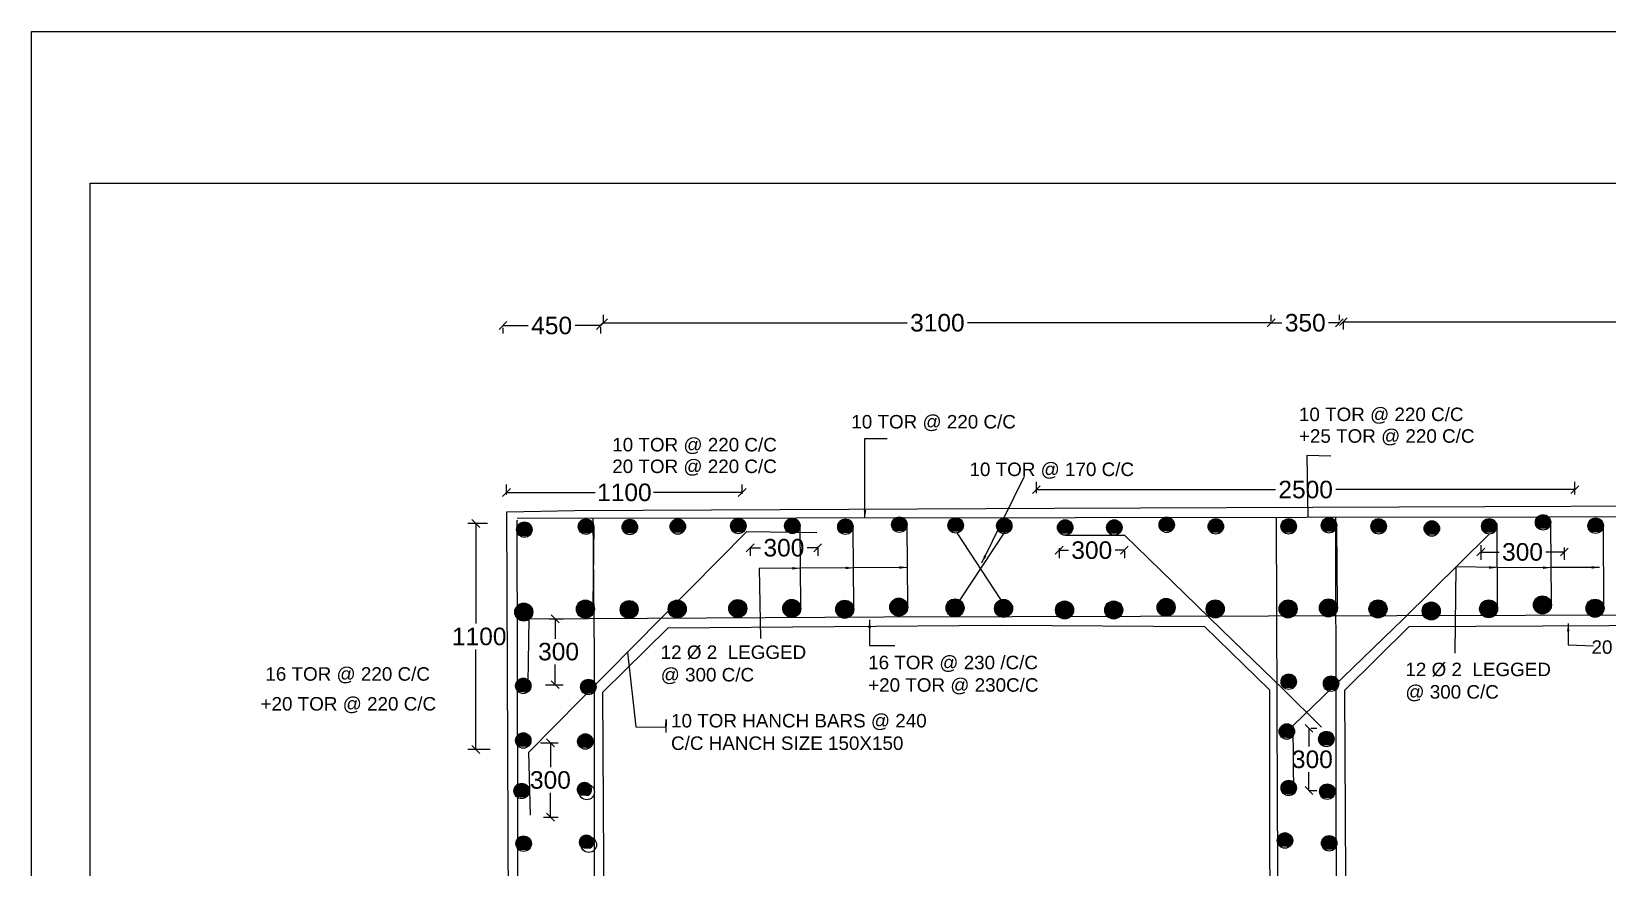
# Model space of a CAD drawing. Header units: inches. Extents: x 130.5 to 230.5, y 130.1 to 207.5.
# Drawn here: x 130.46 to 166.39, y 188.42 to 207.49 of the extents above; entities that cross this region are included whole.
import ezdxf

# ---------------------------------------------------------------- set-up
doc = ezdxf.new("R2010")
doc.units = ezdxf.units.IN
doc.header["$MEASUREMENT"] = 0
doc.layers.add('DRAWING', color=7, linetype='Continuous')
doc.layers.add('DRAWING @ 1', color=7, linetype='Continuous')
doc.styles.add('Annotative', font='arial.ttf')
doc.styles.get("Standard").update_dxf_attribs({"font": 'arial.ttf'})
doc.dimstyles.get("Standard").update_dxf_attribs({"dimtxt": 0.18, "dimasz": 0.18, "dimexe": 0.18, "dimexo": 0.0625, "dimgap": 0.09, "dimtad": 0, "dimtih": 1, "dimtoh": 1, "dimdec": 4, "dimzin": 0, "dimdsep": 46, "dimtxsty": 'Standard', "dimblk": 'OBLIQUE', "dimblk1": 'OBLIQUE', "dimcen": 0.09, "dimadec": 0, "dimazin": 0, "dimtfac": 1, "dimtdec": 4, "dimtofl": 0, "dimtmove": 0, "dimatfit": 3, "dimfxl": 0, "dimtolj": 1, "dimtzin": 0, "dimarcsym": 0})
picture_1 = doc.add_image_def('image1.jpg', size_in_pixel=(4276, 3308))

# ---------------------------------------------------------------- blocks, each defined once
blk = doc.blocks.new('_Oblique')
at = {"color": 0, "linetype": 'ByBlock', "lineweight": -2}
blk.add_line((-0.5, -0.5), (0.5, 0.5), dxfattribs=at)
blk = doc.blocks.new('*D3')
at = {"layer": 'Defpoints', "color": 0, "transparency": 16777216}
for p in [(141.206, 200.799), (143.427, 200.813), (143.427, 200.785)]:
    blk.add_point(p, dxfattribs=at)
at = {"layer": 'DRAWING', "color": 0, "lineweight": -2, "transparency": 16777216}
for p, q in [((141.206, 200.785), (141.778, 200.785)), ((141.206, 200.737), (141.206, 200.605)), ((143.427, 200.785), (142.856, 200.785)), ((143.427, 200.751), (143.427, 200.605))]:
    blk.add_line(p, q, dxfattribs=at)
at = {"layer": 'DRAWING', "color": 0, "lineweight": -2, "transparency": 16777216, "xscale": 0.18, "yscale": 0.18, "zscale": 0.18, "rotation": 180}
blk.add_blockref('_Oblique', (141.206, 200.785), dxfattribs=at)
at = {"layer": 'DRAWING', "color": 0, "lineweight": -2, "transparency": 16777216, "xscale": 0.18, "yscale": 0.18, "zscale": 0.18}
blk.add_blockref('_Oblique', (143.427, 200.785), dxfattribs=at)
at = {"layer": 'DRAWING', "color": 0, "transparency": 16777216, "insert": (142.317, 200.785), "char_height": 0.4, "attachment_point": 5}
blk.add_mtext('\\A1;450', dxfattribs=at)
blk = doc.blocks.new('*D4')
at = {"layer": 'Defpoints', "color": 0, "transparency": 16777216}
for p in [(143.5, 200.785), (158.726, 200.848), (158.726, 200.824)]:
    blk.add_point(p, dxfattribs=at)
at = {"layer": 'DRAWING', "color": 0, "lineweight": -2, "transparency": 16777216}
for p, q in [((143.5, 200.847), (143.5, 201.028)), ((158.726, 200.887), (158.726, 201.028)), ((143.5, 200.848), (150.426, 200.848)), ((158.726, 200.848), (151.799, 200.848))]:
    blk.add_line(p, q, dxfattribs=at)
at = {"layer": 'DRAWING', "color": 0, "lineweight": -2, "transparency": 16777216, "xscale": 0.18, "yscale": 0.18, "zscale": 0.18, "rotation": 180}
blk.add_blockref('_Oblique', (143.5, 200.848), dxfattribs=at)
at = {"layer": 'DRAWING', "color": 0, "lineweight": -2, "transparency": 16777216, "xscale": 0.18, "yscale": 0.18, "zscale": 0.18}
blk.add_blockref('_Oblique', (158.726, 200.848), dxfattribs=at)
at = {"layer": 'DRAWING', "color": 0, "transparency": 16777216, "insert": (151.113, 200.848), "char_height": 0.4, "attachment_point": 5}
blk.add_mtext('\\A1;3100', dxfattribs=at)
blk = doc.blocks.new('*D5')
at = {"layer": 'Defpoints', "color": 0, "transparency": 16777216}
for p in [(158.726, 200.824), (160.279, 200.848), (160.279, 200.848)]:
    blk.add_point(p, dxfattribs=at)
at = {"layer": 'DRAWING', "color": 0, "lineweight": -2, "transparency": 16777216}
for p, q in [((158.726, 200.887), (158.726, 201.028)), ((160.279, 200.911), (160.279, 201.028)), ((158.726, 200.848), (158.971, 200.848)), ((160.279, 200.848), (160.034, 200.848))]:
    blk.add_line(p, q, dxfattribs=at)
at = {"layer": 'DRAWING', "color": 0, "lineweight": -2, "transparency": 16777216, "xscale": 0.18, "yscale": 0.18, "zscale": 0.18, "rotation": 180}
blk.add_blockref('_Oblique', (158.726, 200.848), dxfattribs=at)
at = {"layer": 'DRAWING', "color": 0, "lineweight": -2, "transparency": 16777216, "xscale": 0.18, "yscale": 0.18, "zscale": 0.18}
blk.add_blockref('_Oblique', (160.279, 200.848), dxfattribs=at)
at = {"layer": 'DRAWING', "color": 0, "transparency": 16777216, "insert": (159.502, 200.848), "char_height": 0.4, "attachment_point": 5}
blk.add_mtext('\\A1;350', dxfattribs=at)
blk = doc.blocks.new('*D6')
at = {"layer": 'Defpoints', "color": 0, "transparency": 16777216}
for p in [(160.369, 200.938), (175.365, 200.874), (175.365, 200.82)]:
    blk.add_point(p, dxfattribs=at)
at = {"layer": 'DRAWING', "color": 0, "lineweight": -2, "transparency": 16777216}
for p, q in [((175.365, 200.882), (175.365, 201.054)), ((160.369, 200.876), (160.369, 200.694)), ((160.369, 200.874), (167.089, 200.874)), ((175.365, 200.874), (168.462, 200.874))]:
    blk.add_line(p, q, dxfattribs=at)
at = {"layer": 'DRAWING', "color": 0, "lineweight": -2, "transparency": 16777216, "xscale": 0.18, "yscale": 0.18, "zscale": 0.18, "rotation": 180}
blk.add_blockref('_Oblique', (160.369, 200.874), dxfattribs=at)
at = {"layer": 'DRAWING', "color": 0, "lineweight": -2, "transparency": 16777216, "xscale": 0.18, "yscale": 0.18, "zscale": 0.18}
blk.add_blockref('_Oblique', (175.365, 200.874), dxfattribs=at)
at = {"layer": 'DRAWING', "color": 0, "transparency": 16777216, "insert": (167.776, 200.874), "char_height": 0.4, "attachment_point": 5}
blk.add_mtext('\\A1;3100', dxfattribs=at)
blk = doc.blocks.new('*D10')
at = {"layer": 'Defpoints', "color": 0, "transparency": 16777216}
for p in [(146.663, 196.978), (141.286, 196.868), (146.663, 196.884)]:
    blk.add_point(p, dxfattribs=at)
at = {"layer": 'DRAWING', "color": 0, "lineweight": -2, "transparency": 16777216}
for p, q in [((141.286, 196.931), (141.286, 197.158)), ((141.286, 196.978), (143.307, 196.978)), ((146.663, 196.978), (144.642, 196.978)), ((146.663, 196.947), (146.663, 197.158))]:
    blk.add_line(p, q, dxfattribs=at)
at = {"layer": 'DRAWING', "color": 0, "lineweight": -2, "transparency": 16777216, "xscale": 0.18, "yscale": 0.18, "zscale": 0.18, "rotation": 180}
blk.add_blockref('_Oblique', (141.286, 196.978), dxfattribs=at)
at = {"layer": 'DRAWING', "color": 0, "lineweight": -2, "transparency": 16777216, "xscale": 0.18, "yscale": 0.18, "zscale": 0.18}
blk.add_blockref('_Oblique', (146.663, 196.978), dxfattribs=at)
at = {"layer": 'DRAWING', "color": 0, "transparency": 16777216, "insert": (143.975, 196.978), "char_height": 0.4, "attachment_point": 5}
blk.add_mtext('\\A1;1100', dxfattribs=at)
blk = doc.blocks.new('*D11')
at = {"layer": 'Defpoints', "color": 0, "transparency": 16777216}
for p in [(165.65, 197.042), (153.37, 196.9), (165.65, 196.869)]:
    blk.add_point(p, dxfattribs=at)
at = {"layer": 'DRAWING', "color": 0, "lineweight": -2, "transparency": 16777216}
for p, q in [((153.37, 196.963), (153.37, 197.222)), ((153.37, 197.042), (158.82, 197.042)), ((165.65, 197.042), (160.2, 197.042)), ((165.65, 196.931), (165.65, 197.222))]:
    blk.add_line(p, q, dxfattribs=at)
at = {"layer": 'DRAWING', "color": 0, "lineweight": -2, "transparency": 16777216, "xscale": 0.18, "yscale": 0.18, "zscale": 0.18, "rotation": 180}
blk.add_blockref('_Oblique', (153.37, 197.042), dxfattribs=at)
at = {"layer": 'DRAWING', "color": 0, "lineweight": -2, "transparency": 16777216, "xscale": 0.18, "yscale": 0.18, "zscale": 0.18}
blk.add_blockref('_Oblique', (165.65, 197.042), dxfattribs=at)
at = {"layer": 'DRAWING', "color": 0, "transparency": 16777216, "insert": (159.51, 197.042), "char_height": 0.4, "attachment_point": 5}
blk.add_mtext('\\A1;2500', dxfattribs=at)
blk = doc.blocks.new('*D18')
at = {"layer": 'Defpoints', "color": 0, "transparency": 16777216}
for p in [(163.503, 195.837), (165.409, 195.783), (165.409, 195.619)]:
    blk.add_point(p, dxfattribs=at)
at = {"layer": 'DRAWING', "color": 0, "lineweight": -2, "transparency": 16777216}
for p, q in [((163.503, 195.775), (163.503, 195.439)), ((163.503, 195.619), (163.925, 195.619)), ((165.409, 195.619), (164.987, 195.619)), ((165.409, 195.72), (165.409, 195.439))]:
    blk.add_line(p, q, dxfattribs=at)
at = {"layer": 'DRAWING', "color": 0, "lineweight": -2, "transparency": 16777216, "xscale": 0.18, "yscale": 0.18, "zscale": 0.18, "rotation": 180}
blk.add_blockref('_Oblique', (163.503, 195.619), dxfattribs=at)
at = {"layer": 'DRAWING', "color": 0, "lineweight": -2, "transparency": 16777216, "xscale": 0.18, "yscale": 0.18, "zscale": 0.18}
blk.add_blockref('_Oblique', (165.409, 195.619), dxfattribs=at)
at = {"layer": 'DRAWING', "color": 0, "transparency": 16777216, "insert": (164.456, 195.619), "char_height": 0.4, "attachment_point": 5}
blk.add_mtext('\\A1;300', dxfattribs=at)
blk = doc.blocks.new('*D19')
at = {"layer": 'Defpoints', "color": 0, "transparency": 16777216}
for p in [(153.891, 195.769), (155.376, 195.701), (155.376, 195.66)]:
    blk.add_point(p, dxfattribs=at)
at = {"layer": 'DRAWING', "color": 0, "lineweight": -2, "transparency": 16777216}
for p, q in [((153.891, 195.707), (153.891, 195.48)), ((153.891, 195.66), (154.102, 195.66)), ((155.376, 195.66), (155.164, 195.66)), ((155.376, 195.638), (155.376, 195.48))]:
    blk.add_line(p, q, dxfattribs=at)
at = {"layer": 'DRAWING', "color": 0, "lineweight": -2, "transparency": 16777216, "xscale": 0.18, "yscale": 0.18, "zscale": 0.18, "rotation": 180}
blk.add_blockref('_Oblique', (153.891, 195.66), dxfattribs=at)
at = {"layer": 'DRAWING', "color": 0, "lineweight": -2, "transparency": 16777216, "xscale": 0.18, "yscale": 0.18, "zscale": 0.18}
blk.add_blockref('_Oblique', (155.376, 195.66), dxfattribs=at)
at = {"layer": 'DRAWING', "color": 0, "transparency": 16777216, "insert": (154.633, 195.66), "char_height": 0.4, "attachment_point": 5}
blk.add_mtext('\\A1;300', dxfattribs=at)
blk = doc.blocks.new('*D20')
at = {"layer": 'Defpoints', "color": 0, "transparency": 16777216}
for p in [(146.844, 195.769), (148.383, 195.81), (148.383, 195.715)]:
    blk.add_point(p, dxfattribs=at)
at = {"layer": 'DRAWING', "color": 0, "lineweight": -2, "transparency": 16777216}
for p, q in [((146.844, 195.715), (147.082, 195.715)), ((146.844, 195.707), (146.844, 195.535)), ((148.383, 195.715), (148.144, 195.715)), ((148.383, 195.747), (148.383, 195.535))]:
    blk.add_line(p, q, dxfattribs=at)
at = {"layer": 'DRAWING', "color": 0, "lineweight": -2, "transparency": 16777216, "xscale": 0.18, "yscale": 0.18, "zscale": 0.18, "rotation": 180}
blk.add_blockref('_Oblique', (146.844, 195.715), dxfattribs=at)
at = {"layer": 'DRAWING', "color": 0, "lineweight": -2, "transparency": 16777216, "xscale": 0.18, "yscale": 0.18, "zscale": 0.18}
blk.add_blockref('_Oblique', (148.383, 195.715), dxfattribs=at)
at = {"layer": 'DRAWING', "color": 0, "transparency": 16777216, "insert": (147.613, 195.715), "char_height": 0.4, "attachment_point": 5}
blk.add_mtext('\\A1;300', dxfattribs=at)
blk = doc.blocks.new('*D21')
at = {"layer": 'Defpoints', "color": 0, "transparency": 16777216}
for p in [(140.914, 196.268), (140.587, 191.113), (140.979, 191.113)]:
    blk.add_point(p, dxfattribs=at)
at = {"layer": 'DRAWING', "color": 0, "lineweight": -2, "transparency": 16777216}
for p, q in [((140.851, 196.268), (140.407, 196.268)), ((140.587, 196.268), (140.587, 193.985)), ((140.587, 191.113), (140.587, 193.396)), ((140.916, 191.113), (140.407, 191.113))]:
    blk.add_line(p, q, dxfattribs=at)
at = {"layer": 'DRAWING', "color": 0, "lineweight": -2, "transparency": 16777216, "xscale": 0.18, "yscale": 0.18, "zscale": 0.18}
for p, rotation in [((140.587, 196.268), 90), ((140.587, 191.113), 270)]:
    blk.add_blockref('_Oblique', p, dxfattribs=dict(at, rotation=rotation))
at = {"layer": 'DRAWING', "color": 0, "transparency": 16777216, "insert": (140.587, 193.691), "char_height": 0.4, "attachment_point": 5}
blk.add_mtext('\\A1; 1100', dxfattribs=at)
blk = doc.blocks.new('*D22')
at = {"layer": 'Defpoints', "color": 0, "transparency": 16777216}
for p in [(142.201, 194.097), (142.114, 192.592), (142.397, 192.592)]:
    blk.add_point(p, dxfattribs=at)
at = {"layer": 'DRAWING', "color": 0, "lineweight": -2, "transparency": 16777216}
for p, q in [((142.263, 194.097), (142.577, 194.097)), ((142.397, 194.097), (142.397, 193.639)), ((142.397, 192.592), (142.397, 193.05)), ((142.177, 192.592), (142.577, 192.592))]:
    blk.add_line(p, q, dxfattribs=at)
at = {"layer": 'DRAWING', "color": 0, "lineweight": -2, "transparency": 16777216, "xscale": 0.18, "yscale": 0.18, "zscale": 0.18}
for p, rotation in [((142.397, 194.097), 90), ((142.397, 192.592), 270)]:
    blk.add_blockref('_Oblique', p, dxfattribs=dict(at, rotation=rotation))
at = {"layer": 'DRAWING', "color": 0, "transparency": 16777216, "insert": (142.397, 193.345), "char_height": 0.4, "attachment_point": 5}
blk.add_mtext('\\A1; 300', dxfattribs=at)
blk = doc.blocks.new('*D23')
at = {"layer": 'Defpoints', "color": 0, "transparency": 16777216}
for p in [(142.001, 191.266), (142.071, 189.568), (142.288, 189.568)]:
    blk.add_point(p, dxfattribs=at)
at = {"layer": 'DRAWING', "color": 0, "lineweight": -2, "transparency": 16777216}
for p, q in [((142.064, 191.266), (142.468, 191.266)), ((142.288, 191.266), (142.288, 190.712)), ((142.288, 189.568), (142.288, 190.123)), ((142.133, 189.568), (142.468, 189.568))]:
    blk.add_line(p, q, dxfattribs=at)
at = {"layer": 'DRAWING', "color": 0, "lineweight": -2, "transparency": 16777216, "xscale": 0.18, "yscale": 0.18, "zscale": 0.18}
for p, rotation in [((142.288, 191.266), 90), ((142.288, 189.568), 270)]:
    blk.add_blockref('_Oblique', p, dxfattribs=dict(at, rotation=rotation))
at = {"layer": 'DRAWING', "color": 0, "transparency": 16777216, "insert": (142.288, 190.417), "char_height": 0.4, "attachment_point": 5}
blk.add_mtext('\\A1;300', dxfattribs=at)
blk = doc.blocks.new('*D24')
at = {"layer": 'Defpoints', "color": 0, "transparency": 16777216}
for p in [(159.564, 191.598), (159.533, 190.177), (159.586, 190.177)]:
    blk.add_point(p, dxfattribs=at)
at = {"layer": 'DRAWING', "color": 0, "lineweight": -2, "transparency": 16777216}
for p, q in [((159.586, 191.598), (159.586, 191.182)), ((159.626, 191.598), (159.766, 191.598)), ((159.586, 190.177), (159.586, 190.594)), ((159.596, 190.177), (159.766, 190.177))]:
    blk.add_line(p, q, dxfattribs=at)
at = {"layer": 'DRAWING', "color": 0, "lineweight": -2, "transparency": 16777216, "xscale": 0.18, "yscale": 0.18, "zscale": 0.18}
for p, rotation in [((159.586, 191.598), 90), ((159.586, 190.177), 270)]:
    blk.add_blockref('_Oblique', p, dxfattribs=dict(at, rotation=rotation))
at = {"layer": 'DRAWING', "color": 0, "transparency": 16777216, "insert": (159.586, 190.888), "char_height": 0.4, "attachment_point": 5}
blk.add_mtext('\\A1; 300', dxfattribs=at)

msp = doc.modelspace()

# ---------------------------------------------------------------- hatches: boundary and pattern name
at = {"layer": 'DRAWING'}
h = msp.add_hatch(color=256, dxfattribs=at)
h.dxf.hatch_style = 1
h.paths.add_polyline_path([(141.51817, 196.13089, 0.23868129), (141.59, 195.98899), (141.7939, 195.98573, 0.24714778), (141.87032, 196.13089, 1)])
h = msp.add_hatch(color=256, dxfattribs=at)
h.dxf.hatch_style = 1
h.paths.add_polyline_path([(142.92334, 196.19915, 0.23868129), (142.99517, 196.05726), (143.19908, 196.054, 0.24714778), (143.27549, 196.19915, 1)])
h = msp.add_hatch(color=256, dxfattribs=at)
h.dxf.hatch_style = 1
h.paths.add_polyline_path([(143.92244, 196.18975, 0.23868129), (143.99427, 196.04785), (144.19817, 196.04459, 0.24714778), (144.27459, 196.18975, 1)])
h = msp.add_hatch(color=256, dxfattribs=at)
h.dxf.hatch_style = 1
h.paths.add_polyline_path([(145.0185, 196.20153, 0.23868129), (145.09033, 196.05963), (145.29423, 196.05637, 0.24714778), (145.37065, 196.20153, 1)])
h = msp.add_hatch(color=256, dxfattribs=at)
h.dxf.hatch_style = 1
h.paths.add_polyline_path([(146.39742, 196.2133, 0.23868129), (146.46924, 196.0714), (146.67315, 196.06814, 0.24714778), (146.74957, 196.2133, 1)])
h = msp.add_hatch(color=256, dxfattribs=at)
h.dxf.hatch_style = 1
h.paths.add_polyline_path([(147.6294, 196.21547, 0.23868129), (147.70123, 196.07357), (147.90513, 196.07031, 0.24714778), (147.98155, 196.21547, 1)])
h = msp.add_hatch(color=256, dxfattribs=at)
h.dxf.hatch_style = 1
h.paths.add_polyline_path([(148.83982, 196.19696, 0.23868129), (148.91165, 196.05506), (149.11555, 196.0518, 0.24714778), (149.19197, 196.19696, 1)])
h = msp.add_hatch(color=256, dxfattribs=at)
h.dxf.hatch_style = 1
h.paths.add_polyline_path([(150.07016, 196.24378, 0.23868129), (150.14199, 196.10188), (150.34589, 196.09862, 0.24714778), (150.42231, 196.24378, 1)])
h = msp.add_hatch(color=256, dxfattribs=at)
h.dxf.hatch_style = 1
h.paths.add_polyline_path([(151.3532, 196.22606, 0.23868129), (151.42503, 196.08416), (151.62893, 196.0809, 0.24714778), (151.70535, 196.22606, 1)])
h = msp.add_hatch(color=256, dxfattribs=at)
h.dxf.hatch_style = 1
h.paths.add_polyline_path([(152.46105, 196.21429, 0.23868129), (152.53288, 196.07239), (152.73678, 196.06913, 0.24714778), (152.8132, 196.21429, 1)])
h = msp.add_hatch(color=256, dxfattribs=at)
h.dxf.hatch_style = 1
h.paths.add_polyline_path([(153.85175, 196.17897, 0.23868129), (153.92358, 196.03707), (154.12748, 196.03381, 0.24714778), (154.2039, 196.17897, 1)])
h = msp.add_hatch(color=256, dxfattribs=at)
h.dxf.hatch_style = 1
h.paths.add_polyline_path([(154.97139, 196.17897, 0.23868129), (155.04321, 196.03707), (155.24712, 196.03381, 0.24714778), (155.32354, 196.17897, 1)])
h = msp.add_hatch(color=256, dxfattribs=at)
h.dxf.hatch_style = 1
h.paths.add_polyline_path([(156.1665, 196.23853, 0.23868129), (156.23833, 196.09663), (156.44223, 196.09337, 0.24714778), (156.51865, 196.23853, 1)])
h = msp.add_hatch(color=256, dxfattribs=at)
h.dxf.hatch_style = 1
h.paths.add_polyline_path([(157.28613, 196.20321, 0.23868129), (157.35796, 196.06131), (157.56186, 196.05805, 0.24714778), (157.63828, 196.20321, 1)])
h = msp.add_hatch(color=256, dxfattribs=at)
h.dxf.hatch_style = 1
h.paths.add_polyline_path([(158.9479, 196.20321, 0.23868129), (159.01973, 196.06131), (159.22363, 196.05805, 0.24714778), (159.30005, 196.20321, 1)])
h = msp.add_hatch(color=256, dxfattribs=at)
h.dxf.hatch_style = 1
h.paths.add_polyline_path([(159.86718, 196.22676, 0.23868129), (159.93901, 196.08486), (160.14291, 196.0816, 0.24714778), (160.21933, 196.22676, 1)])
h = msp.add_hatch(color=256, dxfattribs=at)
h.dxf.hatch_style = 1
h.paths.add_polyline_path([(160.9986, 196.20321, 0.23868129), (161.07043, 196.06131), (161.27433, 196.05805, 0.24714778), (161.35075, 196.20321, 1)])
h = msp.add_hatch(color=256, dxfattribs=at)
h.dxf.hatch_style = 1
h.paths.add_polyline_path([(162.21252, 196.15612, 0.23868129), (162.28434, 196.01422), (162.48825, 196.01096, 0.24714778), (162.56467, 196.15612, 1)])
h = msp.add_hatch(color=256, dxfattribs=at)
h.dxf.hatch_style = 1
h.paths.add_polyline_path([(163.52155, 196.20513, 0.23868129), (163.59338, 196.06323), (163.79729, 196.05997, 0.24714778), (163.87371, 196.20513, 1)])
h = msp.add_hatch(color=256, dxfattribs=at)
h.dxf.hatch_style = 1
h.paths.add_polyline_path([(164.74927, 196.29486, 0.23868129), (164.8211, 196.15296), (165.025, 196.1497, 0.24714778), (165.10142, 196.29486, 1)])
h = msp.add_hatch(color=256, dxfattribs=at)
h.dxf.hatch_style = 1
h.paths.add_polyline_path([(165.94704, 196.22008, 0.23868129), (166.01887, 196.07818), (166.22277, 196.07492, 0.24714778), (166.29919, 196.22008, 1)])
h = msp.add_hatch(color=256, dxfattribs=at)
h.dxf.hatch_style = 1
h.paths.add_polyline_path([(141.88551, 194.24849, 1), (141.47473, 194.24849, 1)])
h = msp.add_hatch(color=256, dxfattribs=at)
h.dxf.hatch_style = 1
h.paths.add_polyline_path([(143.29068, 194.31676, 1), (142.8799, 194.31676, 1)])
h = msp.add_hatch(color=256, dxfattribs=at)
h.dxf.hatch_style = 1
h.paths.add_polyline_path([(144.28977, 194.30736, 1), (143.87899, 194.30736, 1)])
h = msp.add_hatch(color=256, dxfattribs=at)
h.dxf.hatch_style = 1
h.paths.add_polyline_path([(145.38583, 194.31913, 1), (144.97505, 194.31913, 1)])
h = msp.add_hatch(color=256, dxfattribs=at)
h.dxf.hatch_style = 1
h.paths.add_polyline_path([(146.76475, 194.3309, 1), (146.35397, 194.3309, 1)])
h = msp.add_hatch(color=256, dxfattribs=at)
h.dxf.hatch_style = 1
h.paths.add_polyline_path([(147.99673, 194.33307, 1), (147.58595, 194.33307, 1)])
h = msp.add_hatch(color=256, dxfattribs=at)
h.dxf.hatch_style = 1
h.paths.add_polyline_path([(149.20716, 194.31456, 1), (148.79638, 194.31456, 1)])
h = msp.add_hatch(color=256, dxfattribs=at)
h.dxf.hatch_style = 1
h.paths.add_polyline_path([(150.4375, 194.36138, 1), (150.02672, 194.36138, 1)])
h = msp.add_hatch(color=256, dxfattribs=at)
h.dxf.hatch_style = 1
h.paths.add_polyline_path([(151.72054, 194.34366, 1), (151.30976, 194.34366, 1)])
h = msp.add_hatch(color=256, dxfattribs=at)
h.dxf.hatch_style = 1
h.paths.add_polyline_path([(152.82839, 194.33189, 1), (152.4176, 194.33189, 1)])
h = msp.add_hatch(color=256, dxfattribs=at)
h.dxf.hatch_style = 1
h.paths.add_polyline_path([(154.21909, 194.29657, 1), (153.80831, 194.29657, 1)])
h = msp.add_hatch(color=256, dxfattribs=at)
h.dxf.hatch_style = 1
h.paths.add_polyline_path([(155.33872, 194.29657, 1), (154.92794, 194.29657, 1)])
h = msp.add_hatch(color=256, dxfattribs=at)
h.dxf.hatch_style = 1
h.paths.add_polyline_path([(156.53383, 194.35613, 1), (156.12305, 194.35613, 1)])
h = msp.add_hatch(color=256, dxfattribs=at)
h.dxf.hatch_style = 1
h.paths.add_polyline_path([(157.65347, 194.32082, 1), (157.24268, 194.32082, 1)])
h = msp.add_hatch(color=256, dxfattribs=at)
h.dxf.hatch_style = 1
h.paths.add_polyline_path([(159.31524, 194.32082, 1), (158.90445, 194.32082, 1)])
h = msp.add_hatch(color=256, dxfattribs=at)
h.dxf.hatch_style = 1
h.paths.add_polyline_path([(160.23451, 194.34436, 1), (159.82373, 194.34436, 1)])
h = msp.add_hatch(color=256, dxfattribs=at)
h.dxf.hatch_style = 1
h.paths.add_polyline_path([(161.36593, 194.32082, 1), (160.95515, 194.32082, 1)])
h = msp.add_hatch(color=256, dxfattribs=at)
h.dxf.hatch_style = 1
h.paths.add_polyline_path([(162.57985, 194.27373, 1), (162.16907, 194.27373, 1)])
h = msp.add_hatch(color=256, dxfattribs=at)
h.dxf.hatch_style = 1
h.paths.add_polyline_path([(163.88889, 194.32273, 1), (163.47811, 194.32273, 1)])
h = msp.add_hatch(color=256, dxfattribs=at)
h.dxf.hatch_style = 1
h.paths.add_polyline_path([(165.11661, 194.41246, 1), (164.70582, 194.41246, 1)])
h = msp.add_hatch(color=256, dxfattribs=at)
h.dxf.hatch_style = 1
h.paths.add_polyline_path([(166.31438, 194.33768, 1), (165.9036, 194.33768, 1)])
h = msp.add_hatch(color=256, dxfattribs=at)
h.dxf.hatch_style = 1
h.paths.add_polyline_path([(141.49252, 192.56582, 0.23868129), (141.56435, 192.42392), (141.76825, 192.42066, 0.24714778), (141.84467, 192.56582, 1)])
h = msp.add_hatch(color=256, dxfattribs=at)
h.dxf.hatch_style = 1
h.paths.add_polyline_path([(142.97764, 192.54157, 0.23868129), (143.04947, 192.39967), (143.25337, 192.39641, 0.24714778), (143.32979, 192.54157, 1)])
h = msp.add_hatch(color=256, dxfattribs=at)
h.dxf.hatch_style = 1
h.paths.add_polyline_path([(158.94852, 192.65935, 0.23868129), (159.02035, 192.51745), (159.22426, 192.51419, 0.24714778), (159.30067, 192.65935, 1)])
h = msp.add_hatch(color=256, dxfattribs=at)
h.dxf.hatch_style = 1
h.paths.add_polyline_path([(159.91394, 192.61649, 0.23868129), (159.98577, 192.47459), (160.18967, 192.47133, 0.24714778), (160.26609, 192.61649, 1)])
h = msp.add_hatch(color=256, dxfattribs=at)
h.dxf.hatch_style = 1
h.paths.add_polyline_path([(158.90562, 191.52359, 0.23868129), (158.97745, 191.38169), (159.18135, 191.37843, 0.24714778), (159.25777, 191.52359, 1)])
h = msp.add_hatch(color=256, dxfattribs=at)
h.dxf.hatch_style = 1
h.paths.add_polyline_path([(141.49252, 191.31946, 0.23868129), (141.56435, 191.17756), (141.76825, 191.1743, 0.24714778), (141.84467, 191.31946, 1)])
h = msp.add_hatch(color=256, dxfattribs=at)
h.dxf.hatch_style = 1
h.paths.add_polyline_path([(142.90964, 191.29584, 0.23868129), (142.98147, 191.15394), (143.18537, 191.15068, 0.24714778), (143.26179, 191.29584, 1)])
h = msp.add_hatch(color=256, dxfattribs=at)
h.dxf.hatch_style = 1
h.paths.add_polyline_path([(159.80667, 191.35216, 0.23868129), (159.8785, 191.21026), (160.0824, 191.207, 0.24714778), (160.15882, 191.35216, 1)])
h = msp.add_hatch(color=256, dxfattribs=at)
h.dxf.hatch_style = 1
h.paths.add_polyline_path([(141.45489, 190.16932, 0.23868129), (141.52672, 190.02742), (141.73062, 190.02416, 0.24714778), (141.80704, 190.16932, 1)])
h = msp.add_hatch(color=256, dxfattribs=at)
h.dxf.hatch_style = 1
h.paths.add_polyline_path([(142.88695, 190.20105, 0.23868129), (142.95878, 190.05915), (143.16268, 190.05589, 0.24714778), (143.2391, 190.20105, 1)])
h = msp.add_hatch(color=256, dxfattribs=at)
h.dxf.hatch_style = 1
h.paths.add_polyline_path([(158.94852, 190.23783, 0.23868129), (159.02035, 190.09593), (159.22426, 190.09267, 0.24714778), (159.30067, 190.23783, 1)])
h = msp.add_hatch(color=256, dxfattribs=at)
h.dxf.hatch_style = 1
h.paths.add_polyline_path([(159.82812, 190.15211, 0.23868129), (159.89995, 190.01021), (160.10385, 190.00695, 0.24714778), (160.18027, 190.15211, 1)])
h = msp.add_hatch(color=256, dxfattribs=at)
h.dxf.hatch_style = 1
h.paths.add_polyline_path([(141.50193, 188.96637, 0.23868129), (141.57376, 188.82447), (141.77766, 188.82121, 0.24714778), (141.85408, 188.96637, 1)])
h = msp.add_hatch(color=256, dxfattribs=at)
h.dxf.hatch_style = 1
h.paths.add_polyline_path([(142.934, 188.9981, 0.23868129), (143.00583, 188.8562), (143.20973, 188.85294, 0.24714778), (143.28615, 188.9981, 1)])
h = msp.add_hatch(color=256, dxfattribs=at)
h.dxf.hatch_style = 1
h.paths.add_polyline_path([(158.86271, 189.03778, 0.23868129), (158.93454, 188.89588), (159.13844, 188.89262, 0.24714778), (159.21486, 189.03778, 1)])
h = msp.add_hatch(color=256, dxfattribs=at)
h.dxf.hatch_style = 1
h.paths.add_polyline_path([(159.87103, 188.9735, 0.23868129), (159.94286, 188.8316), (160.14676, 188.82834, 0.24714778), (160.22318, 188.9735, 1)])

# ---------------------------------------------------------------- linework, layer by layer
msp.add_lwpolyline([(131.79631, 204.03392), (228.95267, 204.03392), (228.95267, 132.01471), (131.79631, 132.01471)], close=True, dxfattribs=at)
for points in [[(160.08324, 197.80426), (159.53496, 197.8244), (159.55907, 196.41307)], [(141.29303, 196.53924), (142.84105, 196.56611), (153.78577, 196.61891), (185.19216, 196.73873), (194.28734, 196.73508), (194.39076, 176.72892), (177.34065, 176.63039), (141.37773, 176.56491), (141.29303, 196.53924)], [(194.10646, 196.51674), (194.17586, 176.9176), (162.75924, 176.83454), (141.57236, 176.7611), (141.52842, 196.3439)], [(141.53372, 196.38936), (154.25994, 196.40659), (175.31211, 196.43646), (194.10646, 196.51674)], [(143.25402, 196.39169), (143.28873, 193.27609), (143.28788, 185.83035), (143.3193, 176.76716)], [(158.84105, 196.41309), (158.86202, 189.93582), (158.91497, 180.40743), (158.87262, 176.82107)], [(160.22561, 176.82576), (160.19781, 196.41501)], [(165.09664, 196.25409), (165.10791, 194.47142)], [(141.83665, 189.61899), (141.7937, 191.05622), (144.17327, 193.46323), (146.76858, 196.08848), (148.36217, 196.063)], [(143.27549, 196.19915), (143.25667, 194.42995)], [(147.97676, 196.1747), (147.98803, 194.39203)], [(149.18719, 196.1562), (149.19846, 194.37352)], [(150.41753, 196.20302), (150.4288, 194.42034)], [(152.55767, 194.5322), (151.5633, 196.05922)], [(151.63095, 194.52544), (152.65237, 196.07274)], [(154.02783, 196.0029), (155.14746, 196.0029), (155.37594, 196.0029), (157.85391, 193.59556), (158.99426, 192.48771), (159.87195, 191.62208)], [(159.23879, 190.09029), (159.22623, 191.65821), (161.73287, 194.08995), (163.69763, 196.02905)], [(160.21455, 196.18599), (160.22581, 194.40332)], [(163.86892, 196.16436), (163.88019, 194.38169)], [(166.29441, 196.17932), (166.30568, 194.39664)], [(162.93607, 195.27743), (162.91013, 193.3142)], [(141.78423, 192.63784), (141.8043, 194.09507), (149.89179, 194.13911), (193.76607, 194.25779), (193.78742, 192.79747)], [(144.97622, 193.89274), (152.56123, 193.94772), (157.20217, 193.92201), (158.68823, 192.47251), (158.6934, 184.29485), (158.70724, 180.94736), (157.07756, 179.29904), (150.96831, 179.28878), (145.23732, 179.25245), (143.54353, 180.87967), (143.50576, 188.5683), (143.48042, 192.42226), (144.97622, 193.89274)], [(161.86996, 193.91981), (166.43059, 193.94075), (170.93216, 193.96141), (173.82004, 193.96419), (175.26864, 192.53303), (175.3202, 190.09131), (175.29669, 180.97283), (173.84279, 179.52265), (173.69181, 179.3647), (166.36668, 179.31549), (162.09146, 179.30489), (161.8257, 179.56743), (160.43552, 180.95561), (160.43518, 186.75776), (160.4026, 192.47005), (161.86996, 193.91981)], [(144.04911, 193.33764), (144.23281, 191.63202), (144.92395, 191.62412), (144.9259, 191.7954), (144.92256, 191.50302)]]:
    msp.add_lwpolyline(points, dxfattribs=at)
for centre, radius in [((141.69425, 196.13089), 0.17608), ((143.09942, 196.19915), 0.17608), ((144.09851, 196.18975), 0.17608), ((145.19457, 196.20153), 0.17608), ((146.57349, 196.2133), 0.17608), ((147.80547, 196.21547), 0.17608), ((149.0159, 196.19696), 0.17608), ((150.24624, 196.24378), 0.17608), ((151.52928, 196.22606), 0.17608), ((152.63713, 196.21429), 0.17608), ((154.02783, 196.17897), 0.17608), ((155.14746, 196.17897), 0.17608), ((156.34257, 196.23853), 0.17608), ((157.46221, 196.20321), 0.17608), ((159.12398, 196.20321), 0.17608), ((160.04325, 196.22676), 0.17608), ((161.17467, 196.20321), 0.17608), ((162.38859, 196.15612), 0.17608), ((163.69763, 196.20513), 0.17608), ((164.92535, 196.29486), 0.17608), ((166.12312, 196.22008), 0.17608), ((141.68012, 194.24849), 0.20539), ((143.08529, 194.31676), 0.20539), ((144.08438, 194.30736), 0.20539), ((145.18044, 194.31913), 0.20539), ((146.55936, 194.3309), 0.20539), ((147.79134, 194.33307), 0.20539), ((149.00177, 194.31456), 0.20539), ((150.23211, 194.36138), 0.20539), ((151.51515, 194.34366), 0.20539), ((152.62299, 194.33189), 0.20539), ((154.0137, 194.29657), 0.20539), ((155.13333, 194.29657), 0.20539), ((156.32844, 194.35613), 0.20539), ((157.44808, 194.32082), 0.20539), ((159.10985, 194.32082), 0.20539), ((160.02912, 194.34436), 0.20539), ((161.16054, 194.32082), 0.20539), ((162.37446, 194.27373), 0.20539), ((163.6835, 194.32273), 0.20539), ((164.91121, 194.41246), 0.20539), ((166.10899, 194.33768), 0.20539), ((141.6686, 192.56582), 0.17608), ((143.15371, 192.54157), 0.17608), ((159.1246, 192.65935), 0.17608), ((160.09001, 192.61649), 0.17608), ((159.08169, 191.52359), 0.17608), ((141.6686, 191.31946), 0.17608), ((143.08572, 191.29584), 0.17608), ((159.98275, 191.35216), 0.17608), ((141.63096, 190.16932), 0.17608), ((143.11608, 190.14506), 0.17608), ((159.1246, 190.23783), 0.17608), ((160.0042, 190.15211), 0.17608), ((141.67801, 188.96637), 0.17608), ((143.16312, 188.94211), 0.17608), ((159.03878, 189.03778), 0.17608), ((160.04711, 188.9735), 0.17608)]:
    msp.add_circle(centre, radius, dxfattribs=at)

# ---------------------------------------------------------------- texts
for s, p in [('10 TOR @ 220 C/C ', (149.14989, 198.4375)), ('10 TOR @ 220 C/C ', (159.35696, 198.60609)), ('+25 TOR @ 220 C/C ', (159.35696, 198.1122)), ('10 TOR @ 220 C/C', (143.6984, 197.91498)), ('20 TOR @ 220 C/C', (143.6984, 197.42109)), ('10 TOR @ 170 C/C ', (151.84433, 197.35198)), ('20 TOR @ 230 C/C ', (166.02913, 193.29678)), ('16 TOR @ 220 C/C ', (135.78844, 192.68369)), ('+20 TOR @ 220 C/C ', (135.67788, 192.00266))]:
    msp.add_text(s, height=0.3074495, dxfattribs=at).set_placement(p)
at = {"layer": 'DRAWING', "insert": (165.01475, 195.17664), "char_height": 0.18, "attachment_point": 9}
msp.add_mtext('\\A1;', dxfattribs=at)
at = {"layer": 'DRAWING', "char_height": 0.3074495, "attachment_point": 1}
for s, insert, width in [('16 TOR @ 230 /C/C\\P+20 TOR @ 230C/C', (149.53386, 193.25209), 4.1640921), ('10 TOR HANCH BARS @ 240 C/C HANCH SIZE 150X150  ', (145.03924, 191.92446), 6.4690731)]:
    msp.add_mtext(s, dxfattribs=dict(at, insert=insert, width=width))
at = {"layer": 'DRAWING @ 1', "char_height": 0.3074495, "attachment_point": 1, "style": 'Annotative'}
for insert in [(144.80302, 193.48685), (161.78532, 193.09454)]:
    msp.add_mtext_dynamic_manual_height_columns('12 Ø 2  LEGGED\\P@ 300 C/C', width=3.606605, gutter_width=1.53725, heights=[0], dxfattribs=dict(at, insert=insert))

# ---------------------------------------------------------------- dimensions: what is measured, and where the dimension line sits
at = {"layer": 'DRAWING'}
for base, p1, p2, text, picture, middle in [((143.42747, 200.78462), (141.2065, 200.79902), (143.42747, 200.81343), '450', '*D3', (142.31698, 200.78462)), ((158.72573, 200.84827), (143.49958, 200.78462), (158.72573, 200.8244), '3100', '*D4', (151.11265, 200.84827)), ((160.27915, 200.84827), (158.72573, 200.8244), (160.27915, 200.84827), '350', '*D5', (159.50244, 200.84827)), ((165.65049, 197.0417), (153.37046, 196.90035), (165.65049, 196.86894), '2500', '*D11', (159.51048, 197.0417)), ((146.66338, 196.9784), (141.28595, 196.86846), (146.66338, 196.88417), '1100', '*D10', (143.97467, 196.9784)), ((148.38308, 195.71474), (146.84369, 195.76917), (148.38308, 195.80999), '300', '*D20', (147.61339, 195.71474)), ((155.37572, 195.66016), (153.89083, 195.76902), (155.37572, 195.70098), '300', '*D19', (154.63327, 195.66016)), ((165.40905, 195.61944), (163.5033, 195.83726), (165.40905, 195.78273), '300', '*D18', (164.45618, 195.61944))]:
    dim = msp.add_linear_dim(base=base, p1=p1, p2=p2, text=text, dimstyle='Standard', override={"dimtxt": 0.4}, dxfattribs=at)
    dim.commit()
    dim.dimension.update_dxf_attribs({"geometry": picture, "text_midpoint": middle})
dim = msp.add_linear_dim(base=(175.36458, 200.87392), p1=(160.36915, 200.93827), p2=(175.36458, 200.81958), text='3100', dimstyle='Standard', override={"dimtxt": 0.4}, dxfattribs=at)
dim.commit()
dim.dimension.update_dxf_attribs({"geometry": '*D6', "text_midpoint": (167.77556, 200.87392), "dimtype": 160})
for base, p1, p2, text, picture, middle in [((140.58688, 191.11286), (140.91354, 196.26828), (140.97888, 191.11286), ' 1100', '*D21', (140.58688, 193.69057)), ((142.39719, 192.59184), (142.20082, 194.09723), (142.11409, 192.59184), ' 300', '*D22', (142.39719, 193.34454)), ((159.58609, 190.17749), (159.56352, 191.59808), (159.53342, 190.17749), ' 300', '*D24', (159.58609, 190.88778)), ((142.28831, 189.56819), (142.00146, 191.26637), (142.07053, 189.56819), '300', '*D23', (142.28831, 190.41728))]:
    dim = msp.add_linear_dim(base=base, p1=p1, p2=p2, angle=90, text=text, dimstyle='Standard', override={"dimtxt": 0.4}, dxfattribs=at)
    dim.commit()
    dim.dimension.update_dxf_attribs({"geometry": picture, "text_midpoint": middle})

# ---------------------------------------------------------------- pictures from other files: only their frames are drawn
image = msp.add_image(picture_1, insert=(130.45564, 130.13185), size_in_units=(100, 77.36202), dxfattribs=dict(fade=30))
image.dxf.flags = 7

# ---------------------------------------------------------------- leaders
for points in [[(149.46174, 196.40009), (149.46174, 198.20831), (149.96849, 198.20831)], [(152.12475, 195.37003), (153.10144, 197.34607)], [(147.98262, 195.2487), (147.05151, 195.24282), (147.08143, 193.64588)], [(149.19861, 195.25639), (147.98262, 195.2487)], [(150.42602, 195.26818), (149.19861, 195.25639)], [(163.8717, 195.26347), (162.93826, 195.28386)], [(165.10184, 195.26218), (163.87553, 195.26006)], [(166.21225, 195.26876), (165.10475, 195.26664)], [(149.56717, 194.06886), (149.56717, 193.48614), (150.14447, 193.48614)], [(165.49888, 193.98656), (165.49644, 193.49824), (166.07171, 193.48099)]]:
    msp.add_leader(points, dimstyle='Standard', override={"dimtxt": 0.4}, dxfattribs=at)

doc.saveas('drawing.dxf')
